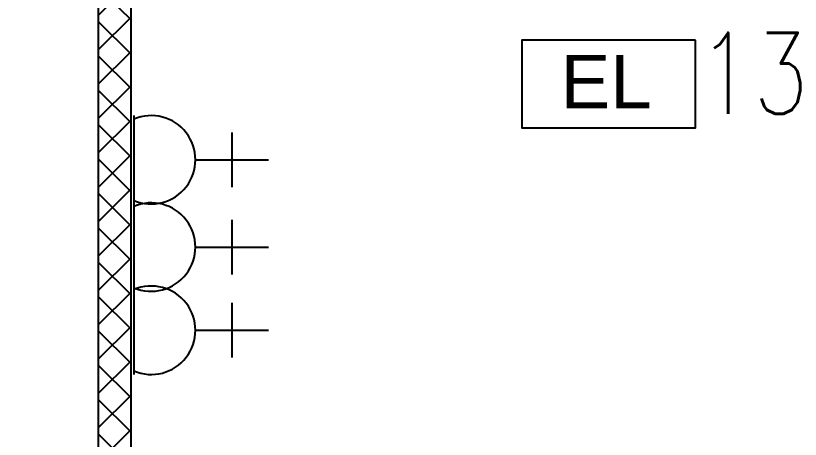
# Model space of a CAD drawing. Header units: inches. Extents: x -106706990 to 300603, y -86718466 to 1728185.
# Drawn here: x 135327 to 137747, y 20949 to 22257 of the extents above; entities that cross this region are included whole.
import ezdxf
from ezdxf.enums import TextEntityAlignment as Align

# ---------------------------------------------------------------- set-up
doc = ezdxf.new("R2010")
doc.units = ezdxf.units.IN
doc.header["$MEASUREMENT"] = 0
doc.linetypes.add('DASHED2', pattern=[0.375, 0.25, -0.125])
for name, color, linetype in [('A-HATCH', 8, 'Continuous'), ('A-PARTITION', 4, 'Continuous'), ('A-ROOMSYM', 3, 'Continuous'), ('A-TXTBOMBA', 7, 'Continuous'), ('area', 3, 'Continuous'), ('ELECT', 6, 'Continuous'), ('elk_LAMPU', 6, 'Continuous')]:
    doc.layers.add(name, color=color, linetype=linetype)
doc.layers.get('area').off()
doc.layers.get('elk_LAMPU').off()
doc.styles.add('arial', font='arial.ttf')
doc.styles.add('style1', font='romans.shx', dxfattribs={"height": 750})

# ---------------------------------------------------------------- blocks, each defined once
blk = doc.blocks.new('Elight')
at = {"layer": 'A-TXTBOMBA', "color": 6}
blk.add_lwpolyline([(86606267.2, -1196730.5), (86605730.7, -1196730.5), (86605730.7, -1197000.7), (86606267.2, -1197000.7)], close=True, dxfattribs=at)
at = {"layer": 'A-TXTBOMBA', "color": 6, "style": 'arial'}
blk.add_text('EL', height=164.84, dxfattribs=at).set_placement((86605850.2, -1196940.4))
blk = doc.blocks.new('SOCKET(in)')
at = {"layer": 'ELECT', "color": 6}
for p, q in [((86605160, -1198079.2), (86605160, -1197854.2)), ((86605075.7, -1197966.7), (86605244.4, -1197966.7)), ((86605023.6, -1198269), (86605296.4, -1198269))]:
    blk.add_line(p, q, dxfattribs=at)
blk.add_arc((86605160, -1198215.6), 136.4, 336.9763, 203.0237, dxfattribs=at)

msp = doc.modelspace()

# ---------------------------------------------------------------- hatches: boundary and pattern name
at = {"layer": 'A-HATCH'}
h = msp.add_hatch(dxfattribs=at)
h.set_pattern_fill('ANSI37', color=8, scale=600)
h.set_pattern_definition([(45, (114889.65, -264766.58), (-53.033009, 53.033009), []), (135, (114889.65, -264766.58), (-53.033009, -53.033009), [])])
h.paths.add_polyline_path([(137307.8, 24609.7), (135582.8, 24609.7), (135582.8, 24484.7), (135682.8, 24484.7), (135682.8, 24509.7), (137307.8, 24509.7)])
h.paths.add_polyline_path([(135682.8, 24484.7), (135582.8, 24484.7), (135582.8, 20134.7), (135682.8, 20134.7)])
h.paths.add_polyline_path([(132857.8, 24634.7), (132857.8, 24534.7), (134382.8, 24534.7), (134382.8, 24634.7)])

# ---------------------------------------------------------------- linework, layer by layer
at = {"layer": 'A-PARTITION', "color": 8}
for p, q in [((135582.8, 20109.7), (135582.8, 24609.7)), ((135682.8, 20109.7), (135682.8, 24509.7))]:
    msp.add_line(p, q, dxfattribs=at)

# ---------------------------------------------------------------- block references
at = {"layer": 'area'}
msp.add_blockref('Elight', (-86468842.8, 1218911.5), dxfattribs=at)
at = {"layer": 'elk_LAMPU', "color": 0, "linetype": 'DASHED2', "lineweight": 18, "rotation": 270}
for p in [(1333960.6, 86626972.1), (1333960.6, 86626702.7), (1333960.6, 86626445.8)]:
    msp.add_blockref('SOCKET(in)', p, dxfattribs=at)

# ---------------------------------------------------------------- texts
at = {"layer": 'A-ROOMSYM', "color": 8, "style": 'style1', "width": 0.8}
msp.add_text('13', height=250, dxfattribs=at).set_placement((137601.5, 21954.1), align=Align.CENTER)

doc.saveas('drawing.dxf')
